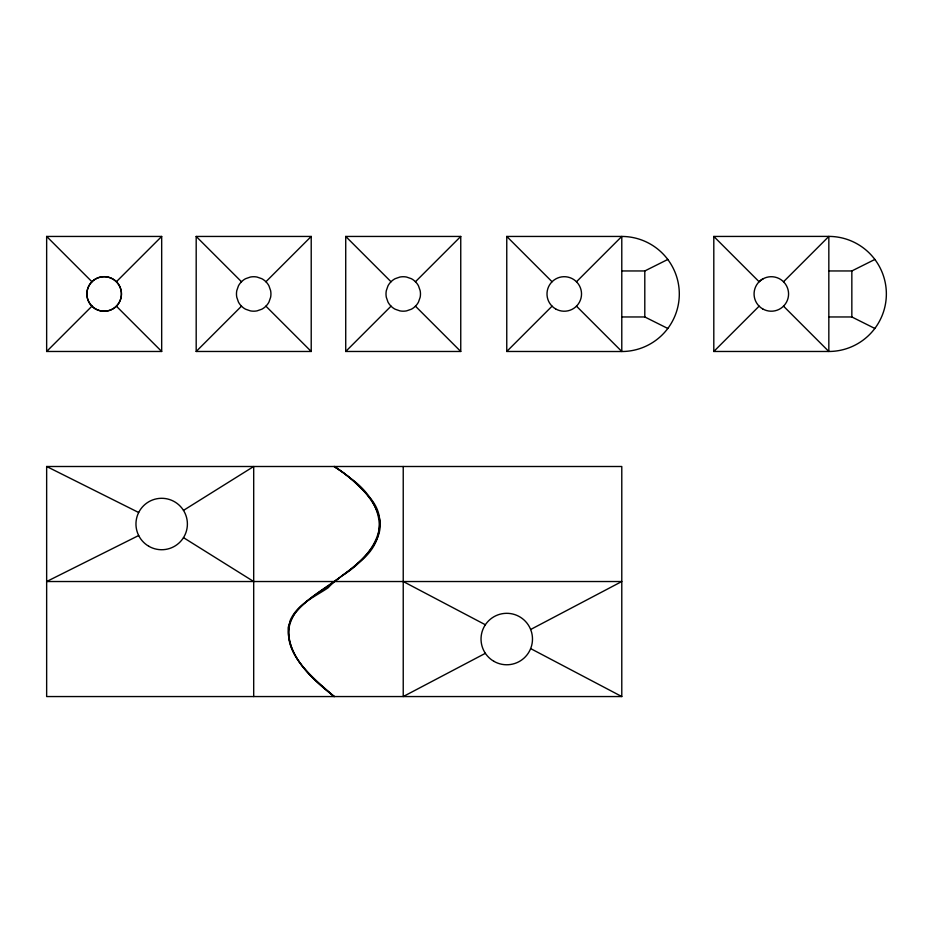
<?xml version="1.0" encoding="UTF-8"?>
<svg xmlns="http://www.w3.org/2000/svg" width="933" height="933" viewBox="0 0 933 933"><rect width="100%" height="100%" fill="white"/><g stroke="black" fill="none" stroke-linecap="round" stroke-linejoin="round"><path stroke-width="1.4" d="M46.65 351.473L161.677 351.473L161.677 236.446L46.65 236.446L46.65 351.473L91.959 306.164M116.368 281.754L161.677 236.446M196.187 351.473L311.214 351.473L311.214 236.446L196.187 236.446L196.187 351.473L241.495 306.164A16.502 16.502 0 0 0 245.624 309.22L250.371 310.876A17.704 17.704 0 0 0 257.018 310.876L261.765 309.231A16.502 16.502 0 0 0 265.905 306.164A16.502 16.502 0 0 0 268.972 302.024L270.617 297.277A17.704 17.704 0 0 0 270.617 290.63L268.961 285.883A16.502 16.502 0 0 0 265.905 281.754A16.514 16.514 0 0 0 261.765 278.687L257.018 277.043A17.704 17.704 0 0 0 250.371 277.043L245.624 278.687A16.502 16.502 0 0 0 241.495 281.754A16.502 16.502 0 0 0 238.428 285.895L236.784 290.63A17.704 17.704 0 0 0 236.784 297.277L238.428 302.024A16.502 16.502 0 0 0 241.495 306.164M265.905 281.754L311.214 236.446M345.723 351.473L460.75 351.473L460.75 236.446L345.723 236.446L345.723 351.473L391.032 306.164A16.502 16.502 0 0 0 395.16 309.22L399.907 310.876A17.704 17.704 0 0 0 406.555 310.876L411.301 309.231A16.502 16.502 0 0 0 415.442 306.164A16.502 16.502 0 0 0 418.497 302.024L420.153 297.277A17.704 17.704 0 0 0 420.153 290.63L418.497 285.883A16.502 16.502 0 0 0 415.442 281.754A16.514 16.514 0 0 0 411.301 278.687L406.555 277.043A17.704 17.704 0 0 0 399.907 277.043L395.16 278.687A16.502 16.502 0 0 0 391.032 281.754A16.502 16.502 0 0 0 387.965 285.895L386.32 290.63A17.704 17.704 0 0 0 386.32 297.277L387.965 302.024A16.502 16.502 0 0 0 391.032 306.164M415.43 281.754L460.75 236.446M506.759 351.473L506.759 236.446L621.786 236.446A57.566 57.566 0 0 1 679.306 293.953A57.566 57.566 0 0 1 621.763 351.519L506.759 351.473L552.068 306.164M576.477 281.754L621.786 236.446L621.786 351.473L576.477 306.164M713.803 351.473L828.831 351.473A57.566 57.566 0 0 0 886.362 293.953A57.566 57.566 0 0 0 828.796 236.399L713.803 236.446L713.803 351.473L759.124 306.164M783.522 281.754L828.831 236.446L828.831 351.473L783.522 306.164M338.691 578.32C320.719 592.852 294.711 603.324 288.204 627.536C287.236 657.252 312.823 679.574 334.224 696.554C311.307 676.25 272.868 646.779 295.353 612.538C312.905 592.56 338.084 581.422 357.619 563.439C392.49 537.909 381.76 500.146 350.085 477.988A149.058 149.058 0 0 0 338.154 469.054L334.224 466.5L342.621 472.238A163.193 163.193 0 0 1 353.934 481.335L364.5 491.598M342.306 575.509C369.41 559.229 395.977 523.623 367.532 495.225M183.486 510.386L253.694 466.5L253.694 696.554M485.37 653.322L403.231 696.554L403.231 466.5M530.644 629.495L621.786 581.527L46.65 581.527L138.667 535.519M621.786 270.955L644.796 270.955L667.795 259.456M828.831 270.955L851.841 270.955L874.851 259.456M621.786 316.963L644.796 316.963L667.795 328.463M828.831 316.963L851.841 316.963L874.851 328.463M46.65 466.5L621.786 466.5L621.786 696.554L46.65 696.554L46.65 466.5L138.667 512.509M403.231 581.527L485.37 624.76M530.644 648.587L621.786 696.554M183.486 537.641L253.694 581.527M334.224 466.5L338.551 469.357A169.783 169.783 0 0 1 350.283 478.209C363.275 489.289 376.221 502.724 379.813 520.008C382.53 536.58 370.798 550.89 359.497 561.479C349.84 571.218 337.338 577.609 328.136 587.767C314.433 597.062 297.312 604.129 290.28 620.247C281.521 652.738 311.715 678.268 334.224 696.554M713.803 236.446L759.124 281.754A17.342 17.342 0 0 1 763.264 278.699M506.759 236.446L552.068 281.754M345.723 236.446L391.032 281.754M415.43 306.164L460.75 351.473M196.187 236.446L241.495 281.754M265.905 306.164L311.214 351.473M46.65 236.446L91.959 281.754M116.368 306.164L161.677 351.473M851.841 270.955L851.841 316.963M644.796 270.955L644.796 316.963M493.895 661.322A25.727 25.727 0 0 0 532.486 639.047A25.727 25.727 0 0 0 493.895 616.76A25.727 25.727 0 0 0 493.895 661.322M148.814 546.283A25.716 25.716 0 0 0 187.393 524.019A25.716 25.716 0 0 0 148.814 501.744A25.716 25.716 0 0 0 148.814 546.283M91.854 306.152A17.4 17.4 0 0 0 116.415 306.211A17.4 17.4 0 0 0 116.415 281.708A17.4 17.4 0 0 0 91.912 281.708A17.4 17.4 0 0 0 91.854 306.152M94.979 308.566A17.249 17.249 0 0 0 121.407 294.606A17.249 17.249 0 0 0 96.099 278.699A17.249 17.249 0 0 0 94.979 308.566M555.625 308.916A17.272 17.272 0 0 0 581.527 293.953A17.272 17.272 0 0 0 555.636 279.002A17.272 17.272 0 0 0 555.625 308.916M762.693 308.905A17.261 17.261 0 0 0 788.572 293.953A17.261 17.261 0 0 0 762.693 279.014A17.261 17.261 0 0 0 762.693 308.905"/></g></svg>
